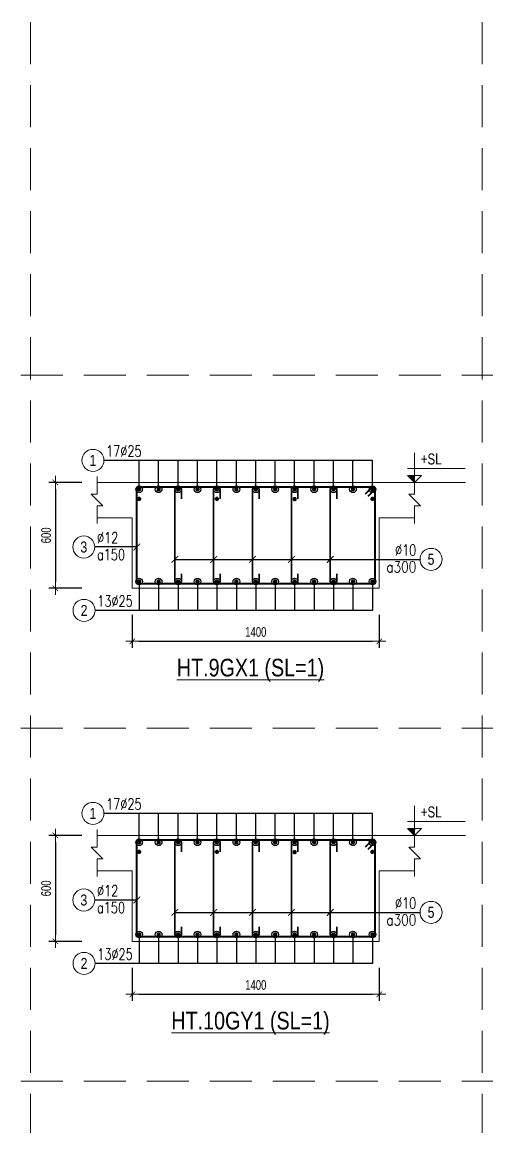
# Model space of a CAD drawing. Header units: millimetres. Extents: x 225489 to 327520, y -235866 to -221866.
# Drawn here: x 277738 to 280373, y -228125 to -221866 of the extents above; entities that cross this region are included whole.
import ezdxf
from ezdxf.enums import TextEntityAlignment as Align

# ---------------------------------------------------------------- set-up
doc = ezdxf.new("R2010")
doc.units = ezdxf.units.MM
doc.header["$PDMODE"] = 3
doc.linetypes.add('HIDDEN2', pattern=[4.762499999999999, 3.175, -1.5875])
doc.layers.get('0').update_dxf_attribs({"lineweight": 20})
doc.layers.get('Defpoints').update_dxf_attribs({"color": 151, "lineweight": 9})
for name, color, linetype, lineweight in [('NDC_S_ANNO', 7, 'Continuous', 20), ('NDC_S_CONTINUOUS', 3, 'Continuous', 20), ('NDC_S_DIM', 1, 'Continuous', 15), ('NDC_S_HIDDEN', 8, 'HIDDEN2', 13), ('NDC_S_REBAR', 4, 'Continuous', 35), ('NDC_S_STIRRUP', 4, 'Continuous', 40), ('NDC_S_TEXT SYMBOL', 7, 'Continuous', 20), ('NDC_S_THIN LINE', 8, 'Continuous', 9), ('NDC_S_VN TEXT', 7, 'Continuous', 20)]:
    doc.layers.add(name, color=color, linetype=linetype, lineweight=lineweight)
doc.styles.add('ARIAL', font='arial.ttf', dxfattribs={"width": 0.8})
doc.styles.add('NDC_ANNO', font='', dxfattribs={"width": 0.8})
doc.styles.add('NDC_DIM', font='', dxfattribs={"width": 0.75})
doc.styles.add('NDC_EN TXT', font='romans.shx', dxfattribs={"width": 0.8})
doc.styles.get('NDC_ANNO').set_extended_font_data('Dotum')
doc.styles.get('NDC_DIM').set_extended_font_data('Dotum')
doc.dimstyles.new('NDC_dim_25', dxfattribs={"dimscale": 25, "dimtxt": 2.2, "dimasz": 1.5, "dimexe": 1.5, "dimexo": 2.5, "dimgap": 1, "dimtad": 1, "dimdec": 0, "dimzin": 0, "dimdsep": 46, "dimtxsty": 'NDC_DIM', "dimblk": 'DIMMARK', "dimcen": 0.09, "dimdle": 1.2, "dimclrd": 1, "dimclre": 1, "dimclrt": 3, "dimadec": 0, "dimazin": 0, "dimtfac": 1, "dimtdec": 0, "dimtix": 1, "dimtofl": 0, "dimtmove": 0, "dimatfit": 3, "dimfxl": 6, "dimfxlon": 1, "dimtolj": 1, "dimtzin": 0, "dimarcsym": 0})

# ---------------------------------------------------------------- blocks, each defined once
blk = doc.blocks.new('kata_block_TD')
at = {"color": 6, "linetype": 'ByBlock', "lineweight": -2, "style": 'ARIAL', "width": 0.8}
blk.add_attdef('SECTDET2', text='', height=5, dxfattribs=at).set_placement((0, 7.970649532882817), align=Align.CENTER)
at = {"color": 0, "linetype": 'ByBlock', "lineweight": -2, "style": 'ARIAL', "width": 0.8}
blk.add_attdef('SECTDET1', text='', height=5, dxfattribs=at).set_placement((0, 1.470649532882817), align=Align.CENTER)
at = {"color": 3, "lineweight": 25, "style": 'ARIAL', "width": 0.8}
blk.add_attdef('SSCALE', text='', height=2.5, dxfattribs=at).set_placement((0, -3.998868953555331), align=Align.CENTER)
blk = doc.blocks.new('kata_block_CT')
at = {"layer": 'NDC_S_ANNO'}
blk.add_hatch(color=3, dxfattribs=at).paths.add_polyline_path([(0, 1.596954857557648), (-1.612010908633238, 1.596954857557648), (0, 0)])
at = {"layer": 'NDC_S_ANNO', "ltscale": 50}
h = blk.add_hatch(dxfattribs=at)
h.set_pattern_fill('ANSI31', color=256, scale=1.406250541793835, style=0)
h.set_pattern_definition([(45.00000000000001, (0, 5.456968210637569e-12), (-3.157122508925224, 3.157122508925225), [])])
h.paths.add_polyline_path([(0, 1.596954857557648), (0, 0), (1.612010908924276, 1.596954857557648)])
for p, q in [((-1.592704896858777, 3.140833880479477), (11.46947077315417, 3.140833880479477)), ((11.56125648126181, 5.456968210637569e-12), (-1.63869572513795, 5.456968210637569e-12))]:
    blk.add_line(p, q, dxfattribs=at)
for points in [[(0, 6.69495074864426), (0, 0)], [(0, 0), (-1.612010908924276, 1.596954857557648), (0, 1.596954857557648)], [(0, 0), (1.612010908924276, 1.596954857557648), (0, 1.596954857557648)]]:
    blk.add_lwpolyline(points, dxfattribs=at)
at = {"layer": 'NDC_S_ANNO', "color": 8, "ltscale": 50}
blk.add_lwpolyline([(0, 0), (-1.612010908633238, 1.596954857557648), (0, 1.596954857557648)], dxfattribs=at)
at = {"layer": 'NDC_S_TEXT SYMBOL', "color": 3, "style": 'NDC_ANNO', "width": 0.8}
blk.add_attdef('CT', (1.409564409346785, 4.068271311703938), '', height=2.5, dxfattribs=at)
blk = doc.blocks.new('DIMMARK')
at = {"layer": 'NDC_S_DIM', "color": 1}
blk.add_line((-1.5, 0), (1, 0), dxfattribs=at)
at = {"layer": 'NDC_S_DIM', "color": 2, "const_width": 0.1}
blk.add_lwpolyline([(-0.4242640687119285, -0.4242640687119285), (0.4242640687119285, 0.4242640687119285)], dxfattribs=at)
blk = doc.blocks.new('*D195')
at = {"layer": 'Defpoints', "color": 0, "transparency": 16777216}
for p in [(278362.9579339359, -225073.9738189864), (279762.9579339359, -225073.9738189864), (279762.9579339359, -225373.9738189864)]:
    blk.add_point(p, dxfattribs=at)
at = {"layer": 'NDC_S_DIM', "color": 1, "lineweight": -2, "transparency": 16777216}
for p, q in [((278362.9579339359, -225223.9738189864), (278362.9579339359, -225411.4738189864)), ((279762.9579339359, -225223.9738189864), (279762.9579339359, -225411.4738189864)), ((278400.4579339359, -225373.9738189864), (279725.4579339359, -225373.9738189864))]:
    blk.add_line(p, q, dxfattribs=at)
at = {"layer": 'NDC_S_DIM', "color": 1, "lineweight": -2, "transparency": 16777216, "xscale": 37.5, "yscale": 37.5, "zscale": 37.5, "rotation": 180}
blk.add_blockref('DIMMARK', (278362.9579339359, -225373.9738189864), dxfattribs=at)
at = {"layer": 'NDC_S_DIM', "color": 1, "lineweight": -2, "transparency": 16777216, "xscale": 37.5, "yscale": 37.5, "zscale": 37.5}
blk.add_blockref('DIMMARK', (279762.9579339359, -225373.9738189864), dxfattribs=at)
at = {"layer": 'NDC_S_DIM', "color": 3, "transparency": 16777216, "insert": (279062.9579339359, -225321.4738189864), "char_height": 55.00000000000001, "attachment_point": 5, "style": 'NDC_DIM'}
blk.add_mtext('\\A1;1400', dxfattribs=at)
blk = doc.blocks.new('kata_block_THEP')
at = {"layer": 'NDC_S_REBAR', "color": 0}
for p, q in [((-0.5, 0), (0.5, 0)), ((-0.3535533905960619, 0.353553390592424), (0.3535533905960619, -0.353553390592424)), ((0.3535533905960619, 0.353553390592424), (-0.3535533905960619, -0.353553390592424)), ((0, 0.5), (0, -0.5))]:
    blk.add_line(p, q, dxfattribs=at)
at = {"layer": 'NDC_S_REBAR', "color": 0, "const_width": 0.08333333333333334}
blk.add_lwpolyline([(-0.5, -1.818989403545856e-12, 1), (0.5000000000145519, -1.818989403545856e-12, 1), (-0.5, -1.818989403545856e-12, 1)], format="xyb", dxfattribs=at)
blk = doc.blocks.new('*U11')
blk.add_circle((-2.5, 0), 2.5)
at = {"layer": 'NDC_S_VN TEXT', "color": 3, "style": 'NDC_EN TXT', "width": 0.75}
blk.add_attdef('DK1', (0.5, 0.8455043070534884), '', height=2.5, dxfattribs=at)
at = {"layer": 'NDC_S_VN TEXT', "color": 7, "style": 'ARIAL', "width": 0.8}
blk.add_attdef('SH2', text='', height=2.5, dxfattribs=at).set_placement((-2.5, 0), align=Align.MIDDLE)
blk = doc.blocks.new('*U12')
blk.add_circle((-2.5, 0), 2.5)
at = {"layer": 'NDC_S_VN TEXT', "color": 3, "style": 'NDC_EN TXT', "width": 0.75}
for tag, p in [('DK1', (0.5, 0.8455043070534884)), ('KC1', (0.5, -2.972544307831413))]:
    blk.add_attdef(tag, p, '', height=2.5, dxfattribs=at)
at = {"layer": 'NDC_S_VN TEXT', "color": 7, "style": 'ARIAL', "width": 0.8}
blk.add_attdef('SH2', text='', height=2.5, dxfattribs=at).set_placement((-2.5, 0), align=Align.MIDDLE)
blk = doc.blocks.new('*U15')
blk.add_circle((2.5, 0), 2.5)
at = {"layer": 'NDC_S_VN TEXT', "color": 3, "style": 'NDC_EN TXT'}
for tag, width, p in [('DK2', 0.75, (-0.85, 0.8455043070534884)), ('KC2', 0.8, (-0.85, -2.972544307831413))]:
    blk.add_attdef(tag, text='', height=2.5, dxfattribs=dict(at, width=width)).set_placement(p, align=Align.RIGHT)
at = {"layer": 'NDC_S_VN TEXT', "color": 7, "style": 'ARIAL', "width": 0.8}
blk.add_attdef('SH3', text='', height=2.5, dxfattribs=at).set_placement((2.5, 0), align=Align.MIDDLE)
blk = doc.blocks.new('*D189')
at = {"layer": 'Defpoints', "color": 0, "transparency": 16777216}
for p in [(278432.6310584802, -224473.9738189864), (277926.6310584802, -225073.9738189864), (278432.6310584802, -225073.9738189864)]:
    blk.add_point(p, dxfattribs=at)
at = {"layer": 'NDC_S_DIM', "color": 1, "lineweight": -2, "transparency": 16777216}
for p, q in [((278076.6310584802, -224473.9738189864), (277889.1310584802, -224473.9738189864)), ((277926.6310584802, -224511.4738189864), (277926.6310584802, -225036.4738189864)), ((278076.6310584802, -225073.9738189864), (277889.1310584802, -225073.9738189864))]:
    blk.add_line(p, q, dxfattribs=at)
at = {"layer": 'NDC_S_DIM', "color": 1, "lineweight": -2, "transparency": 16777216, "xscale": 37.5, "yscale": 37.5, "zscale": 37.5}
for p, rotation in [((277926.6310584802, -224473.9738189864), 90), ((277926.6310584802, -225073.9738189864), 270)]:
    blk.add_blockref('DIMMARK', p, dxfattribs=dict(at, rotation=rotation))
at = {"layer": 'NDC_S_DIM', "color": 3, "transparency": 16777216, "insert": (277874.1310584802, -224773.9738189864), "char_height": 55.00000000000001, "attachment_point": 5, "rotation": 90, "style": 'NDC_DIM'}
blk.add_mtext('\\A1;600', dxfattribs=at)
blk = doc.blocks.new('*D202')
at = {"layer": 'Defpoints', "color": 0, "transparency": 16777216}
for p in [(278362.9579339359, -227073.9738189841), (279762.9579339359, -227073.9738189841), (279762.9579339359, -227373.9738189841)]:
    blk.add_point(p, dxfattribs=at)
at = {"layer": 'NDC_S_DIM', "color": 1, "lineweight": -2, "transparency": 16777216}
for p, q in [((278362.9579339359, -227223.9738189841), (278362.9579339359, -227411.4738189841)), ((279762.9579339359, -227223.9738189841), (279762.9579339359, -227411.4738189841)), ((278400.4579339359, -227373.9738189841), (279725.4579339359, -227373.9738189841))]:
    blk.add_line(p, q, dxfattribs=at)
at = {"layer": 'NDC_S_DIM', "color": 1, "lineweight": -2, "transparency": 16777216, "xscale": 37.5, "yscale": 37.5, "zscale": 37.5, "rotation": 180}
blk.add_blockref('DIMMARK', (278362.9579339359, -227373.9738189841), dxfattribs=at)
at = {"layer": 'NDC_S_DIM', "color": 1, "lineweight": -2, "transparency": 16777216, "xscale": 37.5, "yscale": 37.5, "zscale": 37.5}
blk.add_blockref('DIMMARK', (279762.9579339359, -227373.9738189841), dxfattribs=at)
at = {"layer": 'NDC_S_DIM', "color": 3, "transparency": 16777216, "insert": (279062.9579339359, -227321.4738189841), "char_height": 55.00000000000001, "attachment_point": 5, "style": 'NDC_DIM'}
blk.add_mtext('\\A1;1400', dxfattribs=at)
blk = doc.blocks.new('*D196')
at = {"layer": 'Defpoints', "color": 0, "transparency": 16777216}
for p in [(278432.6310584802, -226473.9738189841), (277926.6310584802, -227073.9738189841), (278432.6310584802, -227073.9738189841)]:
    blk.add_point(p, dxfattribs=at)
at = {"layer": 'NDC_S_DIM', "color": 1, "lineweight": -2, "transparency": 16777216}
for p, q in [((278076.6310584802, -226473.9738189841), (277889.1310584802, -226473.9738189841)), ((277926.6310584802, -226511.4738189841), (277926.6310584802, -227036.4738189841)), ((278076.6310584802, -227073.9738189841), (277889.1310584802, -227073.9738189841))]:
    blk.add_line(p, q, dxfattribs=at)
at = {"layer": 'NDC_S_DIM', "color": 1, "lineweight": -2, "transparency": 16777216, "xscale": 37.5, "yscale": 37.5, "zscale": 37.5}
for p, rotation in [((277926.6310584802, -226473.9738189841), 90), ((277926.6310584802, -227073.9738189841), 270)]:
    blk.add_blockref('DIMMARK', p, dxfattribs=dict(at, rotation=rotation))
at = {"layer": 'NDC_S_DIM', "color": 3, "transparency": 16777216, "insert": (277874.1310584802, -226773.9738189841), "char_height": 55.00000000000001, "attachment_point": 5, "rotation": 90, "style": 'NDC_DIM'}
blk.add_mtext('\\A1;600', dxfattribs=at)

msp = doc.modelspace()

# ---------------------------------------------------------------- linework, layer by layer
at = {"layer": 'NDC_S_CONTINUOUS'}
for points in [[(278162.9579339359, -224473.9738189864), (278362.9579339359, -224473.9738189864), (278362.9579339359, -224473.9738189864), (279762.9579339359, -224473.9738189864), (279762.9579339359, -224473.9738189864), (279962.9579339359, -224473.9738189864)], [(278162.9579339359, -224673.9738189864), (278362.9579339359, -224673.9738189864), (278362.9579339359, -225073.9738189864), (279762.9579339359, -225073.9738189864), (279762.9579339359, -224673.9738189864), (279962.9579339359, -224673.9738189864)], [(278162.9579339359, -226473.9738189841), (278362.9579339359, -226473.9738189841), (278362.9579339359, -226473.9738189841), (279762.9579339359, -226473.9738189841), (279762.9579339359, -226473.9738189841), (279962.9579339359, -226473.9738189841)], [(278162.9579339359, -226673.9738189841), (278362.9579339359, -226673.9738189841), (278362.9579339359, -227073.9738189841), (279762.9579339359, -227073.9738189841), (279762.9579339359, -226673.9738189841), (279962.9579339359, -226673.9738189841)]]:
    msp.add_lwpolyline(points, dxfattribs=at)
at = {"layer": 'NDC_S_HIDDEN', "ltscale": 75}
for p, q in [((277785.4292001797, -221865.8761660784), (277785.4292001797, -235865.8761660625)), ((280346.9401375483, -221865.8761660784), (280346.9401375483, -235865.8761660625)), ((285469.9620122854, -223865.8761660761), (267539.3854507055, -223865.8761660761)), ((285469.9620122854, -225865.8761660739), (267539.3854507055, -225865.8761660738)), ((285469.9620122854, -227865.8761660716), (267539.3854507055, -227865.8761660715))]:
    msp.add_line(p, q, dxfattribs=at)
at = {"layer": 'NDC_S_REBAR'}
for points in [[(278640.8562707999, -224566.3185089197), (278640.8562707999, -224517.4053391099, 0.9999999999999999), (278603.9922707999, -224517.4053391099), (278603.9922707999, -225030.5418189863, 0.9999999999999999), (278640.8562707999, -225030.5418189863), (278640.8562707999, -224991.2849279775, -0.414213562)], [(278860.9235970719, -224566.3185089197), (278860.9235970719, -224517.4053391099, 0.9999999999999999), (278824.0595970718, -224517.4053391099), (278824.0595970718, -225030.5418189863, 0.9999999999999999), (278860.9235970719, -225030.5418189863), (278860.9235970719, -224991.2849279775, -0.414213562)], [(279081.2569304092, -224566.3185089197), (279081.2569304092, -224517.4053391099, 0.9999999999999999), (279044.3929304092, -224517.4053391099), (279044.3929304092, -225030.5418189864, 0.9999999999999999), (279081.2569304092, -225030.5418189864), (279081.2569304092, -224991.2849279775, -0.414213562)], [(279301.5902637466, -224566.3185089197), (279301.5902637466, -224517.4053391099, 0.9999999999999999), (279264.7262637466, -224517.4053391099), (279264.7262637466, -225030.5418189864, 0.9999999999999999), (279301.5902637466, -225030.5418189864), (279301.5902637466, -224991.2849279775, -0.414213562)], [(279521.9235970799, -224566.3185089198), (279521.9235970799, -224517.4053391099, 0.9999999999999999), (279485.0595970799, -224517.4053391099), (279485.0595970799, -225030.5418189864, 0.9999999999999999), (279521.9235970799, -225030.5418189864), (279521.9235970799, -224991.2849279776, -0.414213562)], [(278640.8562707999, -226566.3185089174), (278640.8562707999, -226517.4053391076, 0.9999999999999999), (278603.9922707999, -226517.4053391076), (278603.9922707999, -227030.541818984, 0.9999999999999999), (278640.8562707999, -227030.541818984), (278640.8562707999, -226991.2849279752, -0.414213562)], [(278860.9235970719, -226566.3185089174), (278860.9235970719, -226517.4053391076, 0.9999999999999999), (278824.0595970718, -226517.4053391076), (278824.0595970718, -227030.541818984, 0.9999999999999999), (278860.9235970719, -227030.541818984), (278860.9235970719, -226991.2849279752, -0.414213562)], [(279081.2569304092, -226566.3185089174), (279081.2569304092, -226517.4053391076, 0.9999999999999999), (279044.3929304092, -226517.4053391076), (279044.3929304092, -227030.5418189841, 0.9999999999999999), (279081.2569304092, -227030.5418189841), (279081.2569304092, -226991.2849279752, -0.414213562)], [(279301.5902637466, -226566.3185089174), (279301.5902637466, -226517.4053391076, 0.9999999999999999), (279264.7262637466, -226517.4053391076), (279264.7262637466, -227030.5418189841, 0.9999999999999999), (279301.5902637466, -227030.5418189841), (279301.5902637466, -226991.2849279752, -0.414213562)], [(279521.9235970799, -226566.3185089175), (279521.9235970799, -226517.4053391076, 0.9999999999999999), (279485.0595970799, -226517.4053391076), (279485.0595970799, -227030.5418189841, 0.9999999999999999), (279521.9235970799, -227030.5418189841), (279521.9235970799, -226991.2849279753, -0.414213562)]]:
    msp.add_lwpolyline(points, format="xyb", dxfattribs=at)
at = {"layer": 'NDC_S_STIRRUP'}
for points in [[(279683.9579339359, -224538.9738189864), (279723.9579339359, -224498.9738189864, -0.414213562), (279737.9579339359, -224512.9738189864), (279737.9579339359, -225034.9738189864, -0.414213562), (279723.9579339359, -225048.9738189864), (278401.9579339359, -225048.9738189864, -0.414213562), (278387.9579339359, -225034.9738189864), (278387.9579339359, -224512.9738189864, -0.414213562), (278401.9579339359, -224498.9738189864), (279723.9579339359, -224498.9738189864, -0.414213562), (279737.9579339359, -224512.9738189864), (279697.9579339359, -224552.9738189864)], [(279683.9579339359, -226538.9738189841), (279723.9579339359, -226498.9738189841, -0.414213562), (279737.9579339359, -226512.9738189841), (279737.9579339359, -227034.9738189841, -0.414213562), (279723.9579339359, -227048.9738189841), (278401.9579339359, -227048.9738189841, -0.414213562), (278387.9579339359, -227034.9738189841), (278387.9579339359, -226512.9738189841, -0.414213562), (278401.9579339359, -226498.9738189841), (279723.9579339359, -226498.9738189841, -0.414213562), (279737.9579339359, -226512.9738189841), (279697.9579339359, -226552.9738189841)]]:
    msp.add_lwpolyline(points, format="xyb", dxfattribs=at)
at = {"layer": 'NDC_S_THIN LINE'}
for points in [[(278162.9579339359, -224707.3071523197), (278162.9579339359, -224607.3071523197), (278196.2912672692, -224607.3071523197), (278129.6246006025, -224540.640485653), (278162.9579339359, -224540.640485653), (278162.9579339359, -224440.640485653)], [(279962.9579339359, -224707.3071523197), (279962.9579339359, -224607.3071523197), (279996.2912672692, -224607.3071523197), (279929.6246006025, -224540.640485653), (279962.9579339359, -224540.640485653), (279962.9579339359, -224440.640485653)], [(278162.9579339359, -226707.3071523174), (278162.9579339359, -226607.3071523174), (278196.2912672692, -226607.3071523174), (278129.6246006025, -226540.6404856507), (278162.9579339359, -226540.6404856507), (278162.9579339359, -226440.6404856507)], [(279962.9579339359, -226707.3071523174), (279962.9579339359, -226607.3071523174), (279996.2912672692, -226607.3071523174), (279929.6246006025, -226540.6404856507), (279962.9579339359, -226540.6404856507), (279962.9579339359, -226440.6404856507)]]:
    msp.add_lwpolyline(points, dxfattribs=at)

# ---------------------------------------------------------------- block references
at = {"layer": 'NDC_S_REBAR', "xscale": 22, "yscale": 22, "zscale": 22}
for p in [(278401.9579339359, -224512.9738189864), (278512.1246006025, -224512.9738189864), (278622.2912672692, -224512.9738189864), (278732.4579339359, -224512.9738189864), (278842.6246006025, -224512.9738189864), (278952.7912672692, -224512.9738189864), (279062.9579339359, -224512.9738189864), (279173.1246006025, -224512.9738189864), (279283.2912672692, -224512.9738189864), (279393.4579339359, -224512.9738189864), (279503.6246006025, -224512.9738189864), (279613.7912672692, -224512.9738189864), (279723.9579339359, -224512.9738189864), (278401.9579339359, -224567.4467240722), (278842.6246006025, -224567.4467240722), (279283.1582637464, -224568.276010166), (279723.9579339359, -224567.4467240722), (278401.9579339359, -225034.9738189864), (278512.1246006025, -225034.9738189864), (278622.2912672692, -225034.9738189864), (278732.4579339359, -225034.9738189864), (278842.6246006025, -225034.9738189864), (278952.7912672692, -225034.9738189864), (279062.9579339359, -225034.9738189864), (279173.1246006025, -225034.9738189864), (279283.2912672692, -225034.9738189864), (279393.4579339359, -225034.9738189864), (279503.6246006025, -225034.9738189864), (279613.7912672692, -225034.9738189864), (279723.9579339359, -225034.9738189864), (278401.9579339359, -226512.9738189841), (278512.1246006025, -226512.9738189841), (278622.2912672692, -226512.9738189841), (278732.4579339359, -226512.9738189841), (278842.6246006025, -226512.9738189841), (278952.7912672692, -226512.9738189841), (279062.9579339359, -226512.9738189841), (279173.1246006025, -226512.9738189841), (279283.2912672692, -226512.9738189841), (279393.4579339359, -226512.9738189841), (279503.6246006025, -226512.9738189841), (279613.7912672692, -226512.9738189841), (279723.9579339359, -226512.9738189841), (278401.9579339359, -226567.4467240699), (278842.6246006025, -226567.4467240699), (279283.1582637464, -226568.2760101637), (279723.9579339359, -226567.4467240699), (278401.9579339359, -227034.9738189841), (278512.1246006025, -227034.9738189841), (278622.2912672692, -227034.9738189841), (278732.4579339359, -227034.9738189841), (278842.6246006025, -227034.9738189841), (278952.7912672692, -227034.9738189841), (279062.9579339359, -227034.9738189841), (279173.1246006025, -227034.9738189841), (279283.2912672692, -227034.9738189841), (279393.4579339359, -227034.9738189841), (279503.6246006025, -227034.9738189841), (279613.7912672692, -227034.9738189841), (279723.9579339359, -227034.9738189841)]:
    msp.add_blockref('kata_block_THEP', p, dxfattribs=at)
at = {"layer": 'NDC_S_THIN LINE', "xscale": 25, "yscale": 25, "zscale": 25}
for name, p, values in [('*U11', (278201.9579339359, -224348.9738189864), {'SH2': '1', 'DK1': '17%%c25'}), ('*U12', (278150.4579339359, -224839.794489596), {'SH2': '3', 'DK1': '%%c12', 'KC1': 'a150'}), ('*U15', (279994.0141328001, -224909.9642258626), {'SH3': '5', 'DK2': '%%c10', 'KC2': 'a300'}), ('*U11', (278151.648965559, -225198.9738189864), {'SH2': '2', 'DK1': '13%%c25'}), ('*U11', (278201.9579339359, -226348.9738189841), {'SH2': '1', 'DK1': '17%%c25'}), ('*U12', (278150.4579339359, -226839.7944895937), {'SH2': '3', 'DK1': '%%c12', 'KC1': 'a150'}), ('*U15', (279994.0141328001, -226909.9642258603), {'SH3': '5', 'DK2': '%%c10', 'KC2': 'a300'}), ('*U11', (278151.648965559, -227198.9738189841), {'SH2': '2', 'DK1': '13%%c25'})]:
    msp.add_blockref(name, p, dxfattribs=at).add_auto_attribs(values)
at = {"layer": 'NDC_S_VN TEXT', "xscale": 25, "yscale": 25, "zscale": 25}
for p in [(279962.9579339359, -224473.9738189864), (279962.9579339359, -226473.9738189841)]:
    msp.add_blockref('kata_block_CT', p, dxfattribs=at).add_auto_attribs({'CT': '+SL'})
at = {"layer": 'NDC_S_VN TEXT'}
ref = msp.add_blockref('kata_block_TD', (279032.9833401656, -225602.5539007206), dxfattribs=dict(at, xscale=20, yscale=20, zscale=20))
ref.add_attrib('SECTDET1', '%%uHT.9GX1 (SL=1)', dxfattribs={"layer": '0', "color": 0, "linetype": 'ByBlock', "lineweight": -2, "height": 100, "style": 'ARIAL', "width": 0.8}).set_placement((279032.9833401656, -225573.140910063), align=Align.CENTER)
ref = msp.add_blockref('kata_block_TD', (279032.9833401656, -227602.5539007183), dxfattribs=dict(at, xscale=20, yscale=20, zscale=20))
ref.add_attrib('SECTDET1', '%%uHT.10GY1 (SL=1)', dxfattribs={"layer": '0', "color": 0, "linetype": 'ByBlock', "lineweight": -2, "height": 100, "style": 'ARIAL', "width": 0.8}).set_placement((279032.9833401656, -227573.1409100607), align=Align.CENTER)

# ---------------------------------------------------------------- dimensions: what is measured, and where the dimension line sits
at = {"layer": 'NDC_S_DIM'}
for base, p1, p2, picture, middle in [((277926.6310584802, -225073.9738189864), (278432.6310584802, -224473.9738189864), (278432.6310584802, -225073.9738189864), '*D189', (277874.1310584802, -224773.9738189864)), ((277926.6310584802, -227073.9738189841), (278432.6310584802, -226473.9738189841), (278432.6310584802, -227073.9738189841), '*D196', (277874.1310584802, -226773.9738189841))]:
    dim = msp.add_linear_dim(base=base, p1=p1, p2=p2, angle=270, dimstyle='NDC_dim_25', dxfattribs=at)
    dim.commit()
    dim.dimension.update_dxf_attribs({"geometry": picture, "text_midpoint": middle})
for base, p1, p2, picture, middle in [((279762.9579339359, -225373.9738189864), (278362.9579339359, -225073.9738189864), (279762.9579339359, -225073.9738189864), '*D195', (279062.9579339359, -225321.4738189864)), ((279762.9579339359, -227373.9738189841), (278362.9579339359, -227073.9738189841), (279762.9579339359, -227073.9738189841), '*D202', (279062.9579339359, -227321.4738189841))]:
    dim = msp.add_linear_dim(base=base, p1=p1, p2=p2, dimstyle='NDC_dim_25', dxfattribs=at)
    dim.commit()
    dim.dimension.update_dxf_attribs({"geometry": picture, "text_midpoint": middle})

# ---------------------------------------------------------------- leaders
at = {"layer": 'NDC_S_THIN LINE'}
for points, override in [([(278401.9579339359, -224512.9738189864), (278401.9579339359, -224348.9738189864), (278201.9579339359, -224348.9738189864)], {"dimldrblk": 'DotBlank'}), ([(279723.9579339359, -224512.9738189864), (279723.9579339359, -224348.9738189864), (278201.9579339359, -224348.9738189864)], {"dimldrblk": 'DotBlank'}), ([(278512.1246006027, -224512.9738189864), (278512.1246006027, -224348.9738189864), (278312.1246006027, -224348.9738189864)], {"dimldrblk": 'DotBlank'}), ([(278622.2912672692, -224512.9738189864), (278622.2912672692, -224348.9738189864), (278422.2912672692, -224348.9738189864)], {"dimldrblk": 'DotBlank'}), ([(278732.4579339359, -224512.9738189864), (278732.4579339359, -224348.9738189864), (278532.4579339359, -224348.9738189864)], {"dimldrblk": 'DotBlank'}), ([(278842.6246006027, -224512.9738189864), (278842.6246006027, -224348.9738189864), (278642.6246006027, -224348.9738189864)], {"dimldrblk": 'DotBlank'}), ([(278952.7912672692, -224512.9738189864), (278952.7912672692, -224348.9738189864), (278752.7912672692, -224348.9738189864)], {"dimldrblk": 'DotBlank'}), ([(279062.9579339359, -224512.9738189864), (279062.9579339359, -224348.9738189864), (278862.9579339359, -224348.9738189864)], {"dimldrblk": 'DotBlank'}), ([(279173.1246006025, -224512.9738189864), (279173.1246006025, -224348.9738189864), (278973.1246006025, -224348.9738189864)], {"dimldrblk": 'DotBlank'}), ([(279283.2912672693, -224512.9738189864), (279283.2912672693, -224348.9738189864), (279083.2912672693, -224348.9738189864)], {"dimldrblk": 'DotBlank'}), ([(279393.457933936, -224512.9738189864), (279393.457933936, -224348.9738189864), (279193.457933936, -224348.9738189864)], {"dimldrblk": 'DotBlank'}), ([(279503.6246006025, -224512.9738189864), (279503.6246006025, -224348.9738189864), (279303.6246006025, -224348.9738189864)], {"dimldrblk": 'DotBlank'}), ([(279613.7912672693, -224512.9738189864), (279613.7912672693, -224348.9738189864), (279413.7912672693, -224348.9738189864)], {"dimldrblk": 'DotBlank'}), ([(278387.9579339359, -224839.794489596), (278150.4579339359, -224839.794489596)], {"dimldrblk": 'ArchTick'}), ([(278603.9922707999, -224909.9642258626), (279994.0141328001, -224909.9642258626)], {"dimldrblk": 'ArchTick'}), ([(278824.0595970718, -224909.9642258626), (279994.0141328001, -224909.9642258626)], {"dimldrblk": 'ArchTick'}), ([(279044.3929304092, -224909.9642258626), (279994.0141328001, -224909.9642258626)], {"dimldrblk": 'ArchTick'}), ([(279264.7262637466, -224909.9642258626), (279616.565854131, -224909.9642258626)], {"dimldrblk": 'ArchTick'}), ([(279485.0595970799, -224909.9642258626), (279805.1569899429, -224909.9642258626)], {"dimldrblk": 'ArchTick'}), ([(278401.9579339359, -225034.9738189864), (278401.9579339359, -225198.9738189864), (278151.648965559, -225198.9738189864)], {"dimldrblk": 'DotBlank'}), ([(279723.9579339359, -225034.9738189864), (279723.9579339359, -225198.9738189864), (278151.648965559, -225198.9738189864)], {"dimldrblk": 'DotBlank'}), ([(278512.1246006027, -225034.9738189864), (278512.1246006027, -225198.9738189864), (278261.8156322258, -225198.9738189864)], {"dimldrblk": 'DotBlank'}), ([(278622.2912672692, -225034.9738189864), (278622.2912672692, -225198.9738189864), (278371.9822988923, -225198.9738189864)], {"dimldrblk": 'DotBlank'}), ([(278732.4579339359, -225034.9738189864), (278732.4579339359, -225198.9738189864), (278482.148965559, -225198.9738189864)], {"dimldrblk": 'DotBlank'}), ([(278842.6246006027, -225034.9738189864), (278842.6246006027, -225198.9738189864), (278592.3156322258, -225198.9738189864)], {"dimldrblk": 'DotBlank'}), ([(278952.7912672692, -225034.9738189864), (278952.7912672692, -225198.9738189864), (278702.4822988923, -225198.9738189864)], {"dimldrblk": 'DotBlank'}), ([(279062.9579339359, -225034.9738189864), (279062.9579339359, -225198.9738189864), (278812.648965559, -225198.9738189864)], {"dimldrblk": 'DotBlank'}), ([(279173.1246006025, -225034.9738189864), (279173.1246006025, -225198.9738189864), (278922.8156322257, -225198.9738189864)], {"dimldrblk": 'DotBlank'}), ([(279283.2912672693, -225034.9738189864), (279283.2912672693, -225198.9738189864), (279032.9822988925, -225198.9738189864)], {"dimldrblk": 'DotBlank'}), ([(279393.457933936, -225034.9738189864), (279393.457933936, -225198.9738189864), (279143.1489655592, -225198.9738189864)], {"dimldrblk": 'DotBlank'}), ([(279503.6246006025, -225034.9738189864), (279503.6246006025, -225198.9738189864), (279253.3156322257, -225198.9738189864)], {"dimldrblk": 'DotBlank'}), ([(279613.7912672693, -225034.9738189864), (279613.7912672693, -225198.9738189864), (279363.4822988925, -225198.9738189864)], {"dimldrblk": 'DotBlank'}), ([(278401.9579339359, -226512.9738189841), (278401.9579339359, -226348.9738189841), (278201.9579339359, -226348.9738189841)], {"dimldrblk": 'DotBlank'}), ([(279723.9579339359, -226512.9738189841), (279723.9579339359, -226348.9738189841), (278201.9579339359, -226348.9738189841)], {"dimldrblk": 'DotBlank'}), ([(278512.1246006027, -226512.9738189841), (278512.1246006027, -226348.9738189841), (278312.1246006027, -226348.9738189841)], {"dimldrblk": 'DotBlank'}), ([(278622.2912672692, -226512.9738189841), (278622.2912672692, -226348.9738189841), (278422.2912672692, -226348.9738189841)], {"dimldrblk": 'DotBlank'}), ([(278732.4579339359, -226512.9738189841), (278732.4579339359, -226348.9738189841), (278532.4579339359, -226348.9738189841)], {"dimldrblk": 'DotBlank'}), ([(278842.6246006027, -226512.9738189841), (278842.6246006027, -226348.9738189841), (278642.6246006027, -226348.9738189841)], {"dimldrblk": 'DotBlank'}), ([(278952.7912672692, -226512.9738189841), (278952.7912672692, -226348.9738189841), (278752.7912672692, -226348.9738189841)], {"dimldrblk": 'DotBlank'}), ([(279062.9579339359, -226512.9738189841), (279062.9579339359, -226348.9738189841), (278862.9579339359, -226348.9738189841)], {"dimldrblk": 'DotBlank'}), ([(279173.1246006025, -226512.9738189841), (279173.1246006025, -226348.9738189841), (278973.1246006025, -226348.9738189841)], {"dimldrblk": 'DotBlank'}), ([(279283.2912672693, -226512.9738189841), (279283.2912672693, -226348.9738189841), (279083.2912672693, -226348.9738189841)], {"dimldrblk": 'DotBlank'}), ([(279393.457933936, -226512.9738189841), (279393.457933936, -226348.9738189841), (279193.457933936, -226348.9738189841)], {"dimldrblk": 'DotBlank'}), ([(279503.6246006025, -226512.9738189841), (279503.6246006025, -226348.9738189841), (279303.6246006025, -226348.9738189841)], {"dimldrblk": 'DotBlank'}), ([(279613.7912672693, -226512.9738189841), (279613.7912672693, -226348.9738189841), (279413.7912672693, -226348.9738189841)], {"dimldrblk": 'DotBlank'}), ([(278387.9579339359, -226839.7944895937), (278150.4579339359, -226839.7944895937)], {"dimldrblk": 'ArchTick'}), ([(278603.9922707999, -226909.9642258603), (279994.0141328001, -226909.9642258603)], {"dimldrblk": 'ArchTick'}), ([(278824.0595970718, -226909.9642258603), (279994.0141328001, -226909.9642258603)], {"dimldrblk": 'ArchTick'}), ([(279044.3929304092, -226909.9642258603), (279994.0141328001, -226909.9642258603)], {"dimldrblk": 'ArchTick'}), ([(279264.7262637466, -226909.9642258603), (279616.565854131, -226909.9642258603)], {"dimldrblk": 'ArchTick'}), ([(279485.0595970799, -226909.9642258603), (279805.1569899429, -226909.9642258603)], {"dimldrblk": 'ArchTick'}), ([(278401.9579339359, -227034.9738189841), (278401.9579339359, -227198.9738189841), (278151.648965559, -227198.9738189841)], {"dimldrblk": 'DotBlank'}), ([(279723.9579339359, -227034.9738189841), (279723.9579339359, -227198.9738189841), (278151.648965559, -227198.9738189841)], {"dimldrblk": 'DotBlank'}), ([(278512.1246006027, -227034.9738189841), (278512.1246006027, -227198.9738189841), (278261.8156322258, -227198.9738189841)], {"dimldrblk": 'DotBlank'}), ([(278622.2912672692, -227034.9738189841), (278622.2912672692, -227198.9738189841), (278371.9822988923, -227198.9738189841)], {"dimldrblk": 'DotBlank'}), ([(278732.4579339359, -227034.9738189841), (278732.4579339359, -227198.9738189841), (278482.148965559, -227198.9738189841)], {"dimldrblk": 'DotBlank'}), ([(278842.6246006027, -227034.9738189841), (278842.6246006027, -227198.9738189841), (278592.3156322258, -227198.9738189841)], {"dimldrblk": 'DotBlank'}), ([(278952.7912672692, -227034.9738189841), (278952.7912672692, -227198.9738189841), (278702.4822988923, -227198.9738189841)], {"dimldrblk": 'DotBlank'}), ([(279062.9579339359, -227034.9738189841), (279062.9579339359, -227198.9738189841), (278812.648965559, -227198.9738189841)], {"dimldrblk": 'DotBlank'}), ([(279173.1246006025, -227034.9738189841), (279173.1246006025, -227198.9738189841), (278922.8156322257, -227198.9738189841)], {"dimldrblk": 'DotBlank'}), ([(279283.2912672693, -227034.9738189841), (279283.2912672693, -227198.9738189841), (279032.9822988925, -227198.9738189841)], {"dimldrblk": 'DotBlank'}), ([(279393.457933936, -227034.9738189841), (279393.457933936, -227198.9738189841), (279143.1489655592, -227198.9738189841)], {"dimldrblk": 'DotBlank'}), ([(279503.6246006025, -227034.9738189841), (279503.6246006025, -227198.9738189841), (279253.3156322257, -227198.9738189841)], {"dimldrblk": 'DotBlank'}), ([(279613.7912672693, -227034.9738189841), (279613.7912672693, -227198.9738189841), (279363.4822988925, -227198.9738189841)], {"dimldrblk": 'DotBlank'})]:
    msp.add_leader(points, dimstyle='NDC_dim_25', override=override, dxfattribs=at)

doc.saveas('drawing.dxf')
